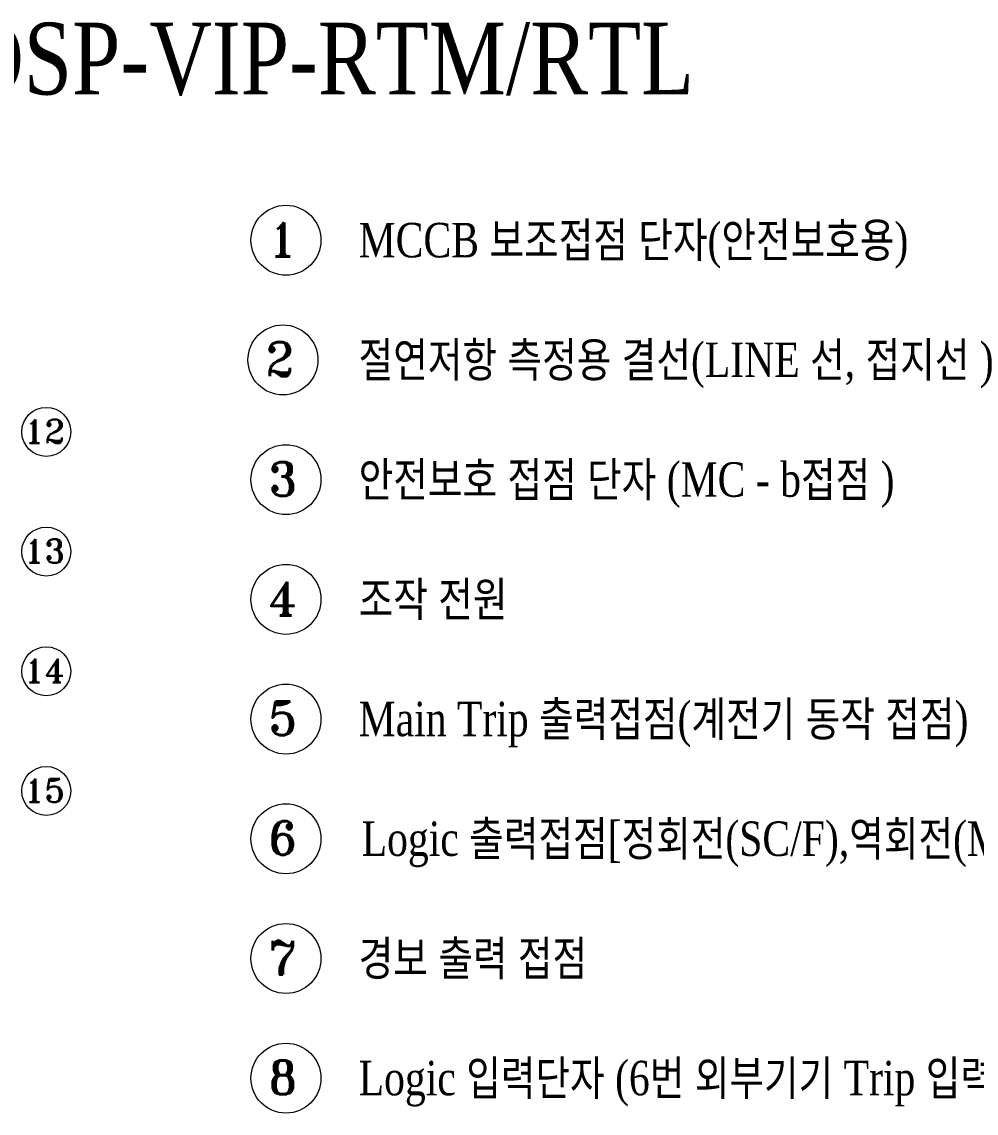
# Model space of a CAD drawing. Header units: millimetres. Extents: x 107 to 2900, y 85 to 3996.
# Drawn here: x 1486.1 to 1565.8, y 3266 to 3357.2 of the extents above; entities that cross this region are included whole.
import ezdxf

# ---------------------------------------------------------------- set-up
doc = ezdxf.new("R2010")
doc.units = ezdxf.units.MM
doc.styles.add('SS', font='batang.ttc', dxfattribs={"width": 0.8})
doc.styles.add('STYLE2', font='romant.shx')

# ---------------------------------------------------------------- blocks, each defined once
blk = doc.blocks.new('viprtm')
at = {"color": 0, "linetype": 'ByBlock', "lineweight": 18}
for centre, radius in [((1787.896, 945.131), 2.922), ((1787.646, 935.134), 2.922), ((1767.876, 929.124), 2.046), ((1787.896, 925.131), 2.922), ((1767.876, 919.124), 2.046), ((1787.896, 915.131), 2.922), ((1767.876, 909.124), 2.046), ((1787.896, 905.131), 2.922), ((1767.876, 899.124), 2.046), ((1787.896, 895.131), 2.922), ((1787.896, 885.131), 2.922), ((1787.896, 875.131), 2.922)]:
    blk.add_circle(centre, radius, dxfattribs=at)
at = {"color": 0, "style": 'SS', "width": 0.8}
blk.add_text('DSP-VIP-RTM/RTL', height=6, dxfattribs=at).set_placement((1760.757, 957.31))
at = {"color": 0, "style": 'STYLE2'}
for s, height, p in [('1', 2.815, (1786.424, 943.786)), ('2', 2.815, (1786.174, 933.789)), ('12', 1.9704, (1766.044, 928.182)), ('3', 2.815, (1786.424, 923.786)), ('13', 1.9704, (1766.044, 918.182)), ('4', 2.815, (1786.424, 913.786)), ('14', 1.9704, (1766.044, 908.182)), ('5', 2.815, (1786.424, 903.786)), ('15', 1.9704, (1766.044, 898.182)), ('6', 2.815, (1786.424, 893.786)), ('7', 2.815, (1786.424, 883.786)), ('8', 2.815, (1786.424, 873.786))]:
    blk.add_text(s, height=height, dxfattribs=at).set_placement(p)
at = {"lineweight": 18, "char_height": 2.88, "attachment_point": 1, "style": 'SS'}
for s, insert, width in [('MCCB 보조접점 단자(안전보호용)', (1793.967, 946.583), 70.31337), ('절연저항 측정용 결선(LINE 선, 접지선 )', (1793.967, 936.583), 76.31718), ('안전보호 접점 단자 (MC - b접점 )', (1793.967, 926.583), 70.03242), ('조작 전원  ', (1793.967, 916.583), 32.14171), ('Main Trip 출력접점(계전기 동작 접점)', (1793.967, 906.583), 70.03242), ('Logic 출력접점[정회전(SC/F),역회전(MC/R) 출력', (1794.217, 896.58), 76.31718), ('경보 출력 접점', (1793.967, 886.583), 70.59432), ('Logic 입력단자 (6번 외부기기 Trip 입력)', (1793.967, 876.583), 70.59432)]:
    blk.add_mtext(s, dxfattribs=dict(at, insert=insert, width=width))

msp = doc.modelspace()

# ---------------------------------------------------------------- block references
msp.add_blockref('viprtm', (-279.713, 2393.831))

doc.saveas('drawing.dxf')
